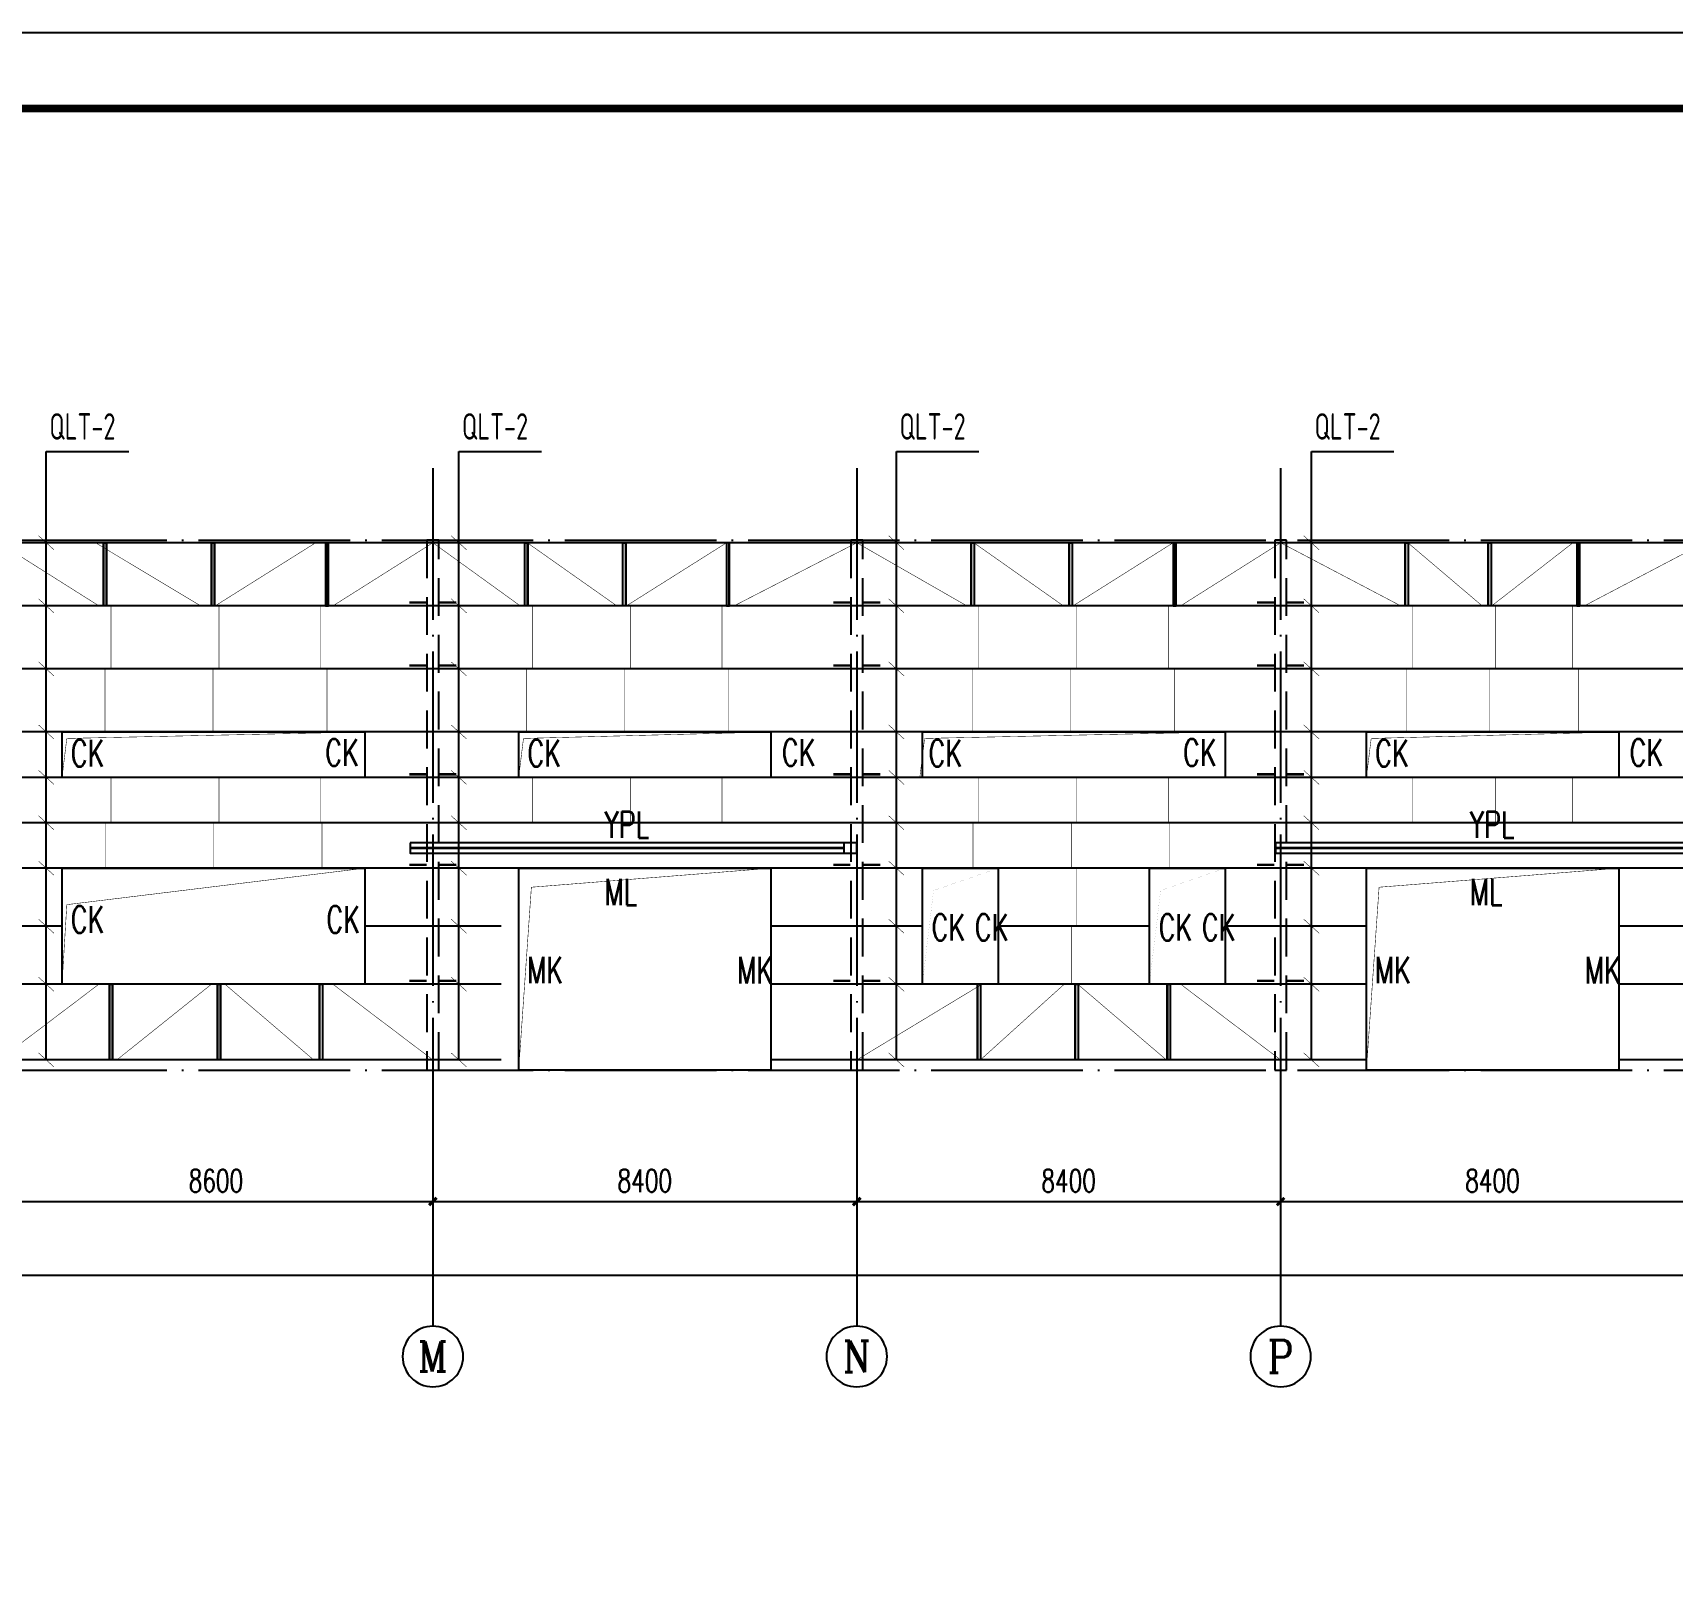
# Model space of a CAD drawing. Extents: x 899043 to 2598688, y -137197 to 211789.
# Drawn here: x 1908348 to 1940838, y 99763 to 130135 of the extents above; entities that cross this region are included whole.
import ezdxf
from ezdxf.enums import TextEntityAlignment as Align

# ---------------------------------------------------------------- set-up
doc = ezdxf.new("R2010")
doc.units = 0
doc.header["$LTSCALE"] = 1500
doc.header["$MEASUREMENT"] = 0
doc.linetypes.add('DASHED', pattern=[0.75, 0.5, -0.25])
doc.linetypes.add('DOTE', pattern=[2.42, 2, -0.2, 0.02, -0.2])
for name, color, linetype in [('00-tk', 151, 'Continuous'), ('AXIS', 3, 'Continuous'), ('AXIS_TEXT', 7, 'Continuous'), ('Boltx', 252, 'DASHED'), ('DIM', 3, 'Continuous'), ('GROUND', 253, 'Continuous'), ('PUB_TEXT', 7, 'Continuous'), ('TDB_文字', 7, 'Continuous'), ('THIN', 7, 'Continuous'), ('WINDOW', 4, 'Continuous')]:
    doc.layers.add(name, color=color, linetype=linetype)
doc.layers.add('钢板标注', color=9, linetype='Continuous', lineweight=18)
doc.styles.add('_TCH_AXIS', font='COMPLEX', dxfattribs={"bigfont": 'GBCBIG'})
doc.styles.add('_TCH_DIM', font='SIMPLEX', dxfattribs={"bigfont": 'GBCBIG'})
doc.styles.add('_TCH_DIM_T3', font='SIMPLEX', dxfattribs={"width": 0.705882, "bigfont": 'GBCBIG'})
doc.styles.add('COMPLEX', font='COMPLEX')
doc.styles.add('TSSD_Dimension', font='Tssdeng.shx', dxfattribs={"width": 0.7, "bigfont": 'hztxt.shx'})
doc.styles.add('TSSD_Label', font='Tssdeng.shx', dxfattribs={"width": 0.7, "bigfont": 'hztxt.shx'})
doc.dimstyles.new('_TCH_ARCH&&150', dxfattribs={"dimtxt": 446.25, "dimasz": 150, "dimexe": 375, "dimexo": 450, "dimgap": 189.375, "dimtad": 1, "dimdec": 0, "dimzin": 0, "dimdsep": 46, "dimtxsty": '_TCH_DIM_T3', "dimblk": 'ARCHTICK', "dimcen": 0.09, "dimclrt": 7, "dimazin": 2, "dimtfac": 1, "dimtdec": 0, "dimtix": 1, "dimtmove": 2, "dimatfit": 3, "dimfxl": 0, "dimtolj": 1, "dimtzin": 0, "dimarcsym": 0})
doc.dimstyles.new('TSSD_150_150', dxfattribs={"dimtxt": 525, "dimasz": 150, "dimexe": 150, "dimexo": 375, "dimgap": 150, "dimtad": 1, "dimdec": 0, "dimzin": 0, "dimdsep": 46, "dimtxsty": 'TSSD_Dimension', "dimblk": 'ARCHTICK', "dimblk1": 'ARCHTICK', "dimblk2": 'ARCHTICK', "dimcen": 0, "dimdle": 150, "dimclrt": 7, "dimadec": 0, "dimazin": 0, "dimtfac": 1, "dimtdec": 0, "dimtix": 1, "dimtmove": 2, "dimatfit": 3, "dimfxl": 0, "dimtolj": 1, "dimtzin": 0, "dimarcsym": 0})

# ---------------------------------------------------------------- blocks, each defined once
blk = doc.blocks.new('_ArchTick')
at = {"color": 0, "linetype": 'ByBlock', "const_width": 0.4}
blk.add_lwpolyline([(-0.5, -0.5), (0.5, 0.5)], dxfattribs=at)
blk = doc.blocks.new('*D353')
at = {"layer": 'AXIS', "color": 0, "lineweight": -2}
for p, q in [((1907677, 109057), (1907677, 106595)), ((1916277, 109057), (1916277, 106595)), ((1907677, 106970), (1916277, 106970))]:
    blk.add_line(p, q, dxfattribs=at)
at = {"layer": 'Defpoints', "color": 0}
for p in [(1907677, 109507), (1916277, 109507), (1916277, 106970)]:
    blk.add_point(p, dxfattribs=at)
at = {"layer": 'AXIS', "color": 0, "lineweight": -2, "xscale": 150, "yscale": 150, "zscale": 150, "rotation": 180}
blk.add_blockref('_ArchTick', (1907677, 106970), dxfattribs=at)
at = {"layer": 'AXIS', "color": 0, "lineweight": -2, "xscale": 150, "yscale": 150, "zscale": 150}
blk.add_blockref('_ArchTick', (1916277, 106970), dxfattribs=at)
at = {"layer": 'AXIS', "color": 7, "insert": (1911977, 107382), "char_height": 446.2, "attachment_point": 5, "style": '_TCH_DIM_T3'}
blk.add_mtext('\\A1;8600', dxfattribs=at)
blk = doc.blocks.new('*D354')
at = {"layer": 'AXIS', "color": 0, "lineweight": -2}
for p, q in [((1916277, 109057), (1916277, 106595)), ((1924677, 109057), (1924677, 106595)), ((1916277, 106970), (1924677, 106970))]:
    blk.add_line(p, q, dxfattribs=at)
at = {"layer": 'Defpoints', "color": 0}
for p in [(1916277, 109507), (1924677, 109507), (1924677, 106970)]:
    blk.add_point(p, dxfattribs=at)
at = {"layer": 'AXIS', "color": 0, "lineweight": -2, "xscale": 150, "yscale": 150, "zscale": 150, "rotation": 180}
blk.add_blockref('_ArchTick', (1916277, 106970), dxfattribs=at)
at = {"layer": 'AXIS', "color": 0, "lineweight": -2, "xscale": 150, "yscale": 150, "zscale": 150}
blk.add_blockref('_ArchTick', (1924677, 106970), dxfattribs=at)
at = {"layer": 'AXIS', "color": 7, "insert": (1920477, 107382), "char_height": 446.2, "attachment_point": 5, "style": '_TCH_DIM_T3'}
blk.add_mtext('\\A1;8400', dxfattribs=at)
blk = doc.blocks.new('*D355')
at = {"layer": 'AXIS', "color": 0, "lineweight": -2}
for p, q in [((1924677, 109057), (1924677, 106595)), ((1933077, 109057), (1933077, 106595)), ((1924677, 106970), (1933077, 106970))]:
    blk.add_line(p, q, dxfattribs=at)
at = {"layer": 'Defpoints', "color": 0}
for p in [(1924677, 109507), (1933077, 109507), (1933077, 106970)]:
    blk.add_point(p, dxfattribs=at)
at = {"layer": 'AXIS', "color": 0, "lineweight": -2, "xscale": 150, "yscale": 150, "zscale": 150, "rotation": 180}
blk.add_blockref('_ArchTick', (1924677, 106970), dxfattribs=at)
at = {"layer": 'AXIS', "color": 0, "lineweight": -2, "xscale": 150, "yscale": 150, "zscale": 150}
blk.add_blockref('_ArchTick', (1933077, 106970), dxfattribs=at)
at = {"layer": 'AXIS', "color": 7, "insert": (1928877, 107382), "char_height": 446.2, "attachment_point": 5, "style": '_TCH_DIM_T3'}
blk.add_mtext('\\A1;8400', dxfattribs=at)
blk = doc.blocks.new('*D356')
at = {"layer": 'AXIS', "color": 0, "lineweight": -2}
for p, q in [((1933077, 109057), (1933077, 106595)), ((1941477, 109057), (1941477, 106595)), ((1933077, 106970), (1941477, 106970))]:
    blk.add_line(p, q, dxfattribs=at)
at = {"layer": 'Defpoints', "color": 0}
for p in [(1933077, 109507), (1941477, 109507), (1941477, 106970)]:
    blk.add_point(p, dxfattribs=at)
at = {"layer": 'AXIS', "color": 0, "lineweight": -2, "xscale": 150, "yscale": 150, "zscale": 150, "rotation": 180}
blk.add_blockref('_ArchTick', (1933077, 106970), dxfattribs=at)
at = {"layer": 'AXIS', "color": 0, "lineweight": -2, "xscale": 150, "yscale": 150, "zscale": 150}
blk.add_blockref('_ArchTick', (1941477, 106970), dxfattribs=at)
at = {"layer": 'AXIS', "color": 7, "insert": (1937277, 107382), "char_height": 446.2, "attachment_point": 5, "style": '_TCH_DIM_T3'}
blk.add_mtext('\\A1;8400', dxfattribs=at)
blk = doc.blocks.new('_AXISO')
blk.add_circle((0, 0), 0.5)
at = {"layer": 'AXIS_TEXT', "style": 'COMPLEX', "width": 1.041667}
blk.add_attdef('A', text='', height=0.56, dxfattribs=at).set_placement((-0.25, -0.28), (0.25, -0.28), align=Align.FIT)
blk = doc.blocks.new('*D343')
at = {"layer": 'Defpoints', "color": 0}
for p in [(1839127, 108716), (1949877, 108716), (1839127, 105507)]:
    blk.add_point(p, dxfattribs=at)
at = {"layer": 'DIM', "color": 0, "lineweight": -2}
for p, q in [((1839127, 108341), (1839127, 105357)), ((1949877, 108341), (1949877, 105357)), ((1950027, 105507), (1838977, 105507))]:
    blk.add_line(p, q, dxfattribs=at)
at = {"layer": 'DIM', "color": 0, "lineweight": -2, "xscale": 150, "yscale": 150, "zscale": 150, "rotation": 180}
blk.add_blockref('_ArchTick', (1839127, 105507), dxfattribs=at)
at = {"layer": 'DIM', "color": 0, "lineweight": -2, "xscale": 150, "yscale": 150, "zscale": 150}
blk.add_blockref('_ArchTick', (1949877, 105507), dxfattribs=at)
at = {"layer": 'DIM', "color": 7, "insert": (1894502, 105920), "char_height": 525, "attachment_point": 5, "style": 'TSSD_Dimension'}
blk.add_mtext('\\A1;110750', dxfattribs=at)
blk = doc.blocks.new('A$C16496DF1')
at = {"layer": '00-tk', "linetype": 'Continuous'}
blk.add_line((178350, 126150), (0, 126150), dxfattribs=at)
at = {"layer": '00-tk', "const_width": 150}
blk.add_lwpolyline([(3750, 124650), (176850, 124650), (176850, 1500), (3750, 1500)], close=True, dxfattribs=at)

msp = doc.modelspace()

# ---------------------------------------------------------------- linework, layer by layer
at = {"color": 2, "linetype": 'ByBlock'}
for p, q in [((1908614.7, 109777.6), (1908614.7, 121838.3)), ((1908614.7, 121838.3), (1910250.3, 121838.3)), ((1916792, 109777.6), (1916792, 121838.3)), ((1916792, 121838.3), (1918427.6, 121838.3)), ((1925462.9, 109777.6), (1925462.9, 121838.3)), ((1925462.9, 121838.3), (1927098.4, 121838.3)), ((1933688.2, 109777.6), (1933688.2, 121838.3)), ((1933688.2, 121838.3), (1935323.8, 121838.3)), ((1949877.5, 120027.6), (1839127.4, 120027.6)), ((1949877.5, 118777.6), (1839127.8, 118777.6)), ((1949877.5, 117527.6), (1839128.2, 117527.6)), ((1949877.5, 116277.6), (1839128.5, 116277.6)), ((1949877.5, 115377.6), (1839128.8, 115377.6)), ((1949877.5, 114477.6), (1839129, 114477.6)), ((1949877.5, 113577.6), (1839129.3, 113577.6)), ((1908927.5, 112427.6), (1905377.5, 112427.6)), ((1917627.5, 112427.6), (1914927.5, 112427.6)), ((1925977.5, 112427.6), (1922977.5, 112427.6)), ((1930477.5, 112427.6), (1927477.5, 112427.6)), ((1934777.5, 112427.6), (1931977.5, 112427.6)), ((1942777.5, 112427.6), (1939777.5, 112427.6)), ((1917627.5, 111277.6), (1907077.5, 111277.6)), ((1924377.5, 111277.6), (1922977.5, 111277.6)), ((1934777.5, 111277.6), (1924377.5, 111277.6)), ((1949877.5, 111277.6), (1939777.5, 111277.6)), ((1917627.5, 109777.6), (1907077.5, 109777.6)), ((1924377.5, 109777.6), (1922977.5, 109777.6)), ((1934777.5, 109777.6), (1924377.5, 109777.6)), ((1949877.5, 109777.6), (1939777.5, 109777.6))]:
    msp.add_line(p, q, dxfattribs=at)
at = {"color": 2, "linetype": 'ByBlock', "const_width": 10}
for points in [[(1907677.5, 120027.6), (1909657.5, 118777.6)], [(1908767.4, 119888.2), (1908462.1, 120167)], [(1909603.5, 120020.9), (1911684.5, 118770.9)], [(1909777.5, 118777.6), (1909777.5, 120027.6)], [(1911918.5, 118777.6), (1911918.5, 120027.6)], [(1913943.5, 120020.9), (1911953.1, 118770.9)], [(1914177.5, 118777.6), (1914177.5, 120027.6)], [(1916277.5, 120027.6), (1914297.5, 118777.6)], [(1916277.5, 120027.6), (1918007.5, 118777.6)], [(1916944.6, 119888.2), (1916639.3, 120167)], [(1918127.5, 118777.6), (1918127.5, 120027.6)], [(1918157.5, 120020.9), (1919921.5, 118777.6)], [(1920068.5, 118777.6), (1920068.5, 120027.6)], [(1922097.5, 120027.6), (1920103.1, 118770.9)], [(1922127.5, 118777.6), (1922127.5, 120027.6)], [(1924677.5, 120027.6), (1922247.5, 118777.6)], [(1924677.5, 120027.6), (1926857.5, 118777.6)], [(1925615.5, 119888.2), (1925310.2, 120167)], [(1926977.5, 118777.6), (1926977.5, 120027.6)], [(1927007.5, 120020.9), (1928771.5, 118777.6)], [(1928918.5, 118777.6), (1928918.5, 120027.6)], [(1930947.5, 120027.6), (1928953.1, 118770.9)], [(1930977.5, 118777.6), (1930977.5, 120027.6)], [(1933077.5, 120027.6), (1931097.5, 118777.6)], [(1933077.5, 120027.6), (1935457.5, 118777.6)], [(1933840.8, 119888.2), (1933535.5, 120167)], [(1935577.5, 118777.6), (1935577.5, 120027.6)], [(1935607.5, 120020.9), (1937071.5, 118777.6)], [(1937218.5, 118777.6), (1937218.5, 120027.6)], [(1938871.3, 120027.6), (1937253.1, 118770.9)], [(1938977.5, 118777.6), (1938977.5, 120027.6)], [(1941477.5, 120027.6), (1939097.5, 118777.6)], [(1908767.4, 118638.2), (1908462.1, 118917)], [(1916944.6, 118638.2), (1916639.3, 118917)], [(1925615.5, 118638.2), (1925310.2, 118917)], [(1933840.8, 118638.2), (1933535.5, 118917)], [(1909897.5, 117527.6), (1909897.5, 118777.6)], [(1912038.5, 117527.6), (1912038.5, 118777.6)], [(1914057.5, 117527.6), (1914057.5, 118777.6)], [(1918247.5, 117527.6), (1918247.5, 118777.6)], [(1920188.5, 117527.6), (1920188.5, 118777.6)], [(1922007.5, 117527.6), (1922007.5, 118777.6)], [(1927097.5, 117527.6), (1927097.5, 118777.6)], [(1929038.5, 117527.6), (1929038.5, 118777.6)], [(1930857.5, 117527.6), (1930857.5, 118777.6)], [(1935697.5, 117527.6), (1935697.5, 118777.6)], [(1937338.5, 117527.6), (1937338.5, 118777.6)], [(1938857.5, 117527.6), (1938857.5, 118777.6)], [(1908767.4, 117388.2), (1908462.1, 117667)], [(1916944.6, 117388.2), (1916639.3, 117667)], [(1925615.5, 117388.2), (1925310.2, 117667)], [(1933840.8, 117388.2), (1933535.5, 117667)], [(1909777.5, 116277.6), (1909777.5, 117527.6)], [(1911918.5, 116277.6), (1911918.5, 117527.6)], [(1914177.5, 116277.6), (1914177.5, 117527.6)], [(1918127.5, 116277.6), (1918127.5, 117527.6)], [(1920068.5, 116277.6), (1920068.5, 117527.6)], [(1922127.5, 116277.6), (1922127.5, 117527.6)], [(1926977.5, 116277.6), (1926977.5, 117527.6)], [(1928918.5, 116277.6), (1928918.5, 117527.6)], [(1930977.5, 116277.6), (1930977.5, 117527.6)], [(1935577.5, 116277.6), (1935577.5, 117527.6)], [(1937218.5, 116277.6), (1937218.5, 117527.6)], [(1938977.5, 116277.6), (1938977.5, 117527.6)], [(1908767.4, 116138.2), (1908462.1, 116417)], [(1916944.6, 116138.2), (1916639.3, 116417)], [(1925615.5, 116138.2), (1925310.2, 116417)], [(1933840.8, 116138.2), (1933535.5, 116417)], [(1908767.4, 115238.2), (1908462.1, 115517)], [(1909897.5, 114477.6), (1909897.5, 115377.6)], [(1912038.5, 114477.6), (1912038.5, 115377.6)], [(1914057.5, 114477.6), (1914057.5, 115377.6)], [(1916944.6, 115238.2), (1916639.3, 115517)], [(1918247.5, 114477.6), (1918247.5, 115377.6)], [(1920188.5, 114477.6), (1920188.5, 115377.6)], [(1922007.5, 114477.6), (1922007.5, 115377.6)], [(1925615.5, 115238.2), (1925310.2, 115517)], [(1927097.5, 114477.6), (1927097.5, 115377.6)], [(1929038.5, 114477.6), (1929038.5, 115377.6)], [(1930857.5, 114477.6), (1930857.5, 115377.6)], [(1933840.8, 115238.2), (1933535.5, 115517)], [(1935697.5, 114477.6), (1935697.5, 115377.6)], [(1937338.5, 114477.6), (1937338.5, 115377.6)], [(1938857.5, 114477.6), (1938857.5, 115377.6)], [(1908767.4, 114338.2), (1908462.1, 114617)], [(1909781.5, 113577.6), (1909781.5, 114477.6)], [(1911928.5, 113577.6), (1911928.5, 114477.6)], [(1914080.5, 113577.6), (1914080.5, 114477.6)], [(1916944.6, 114338.2), (1916639.3, 114617)], [(1925615.5, 114338.2), (1925310.2, 114617)], [(1926981.5, 113577.6), (1926981.5, 114477.6)], [(1928928.5, 113577.6), (1928928.5, 114477.6)], [(1930880.5, 113577.6), (1930880.5, 114477.6)], [(1933840.8, 114338.2), (1933535.5, 114617)], [(1908767.4, 113438.2), (1908462.1, 113717)], [(1916944.6, 113438.2), (1916639.3, 113717)], [(1925615.5, 113438.2), (1925310.2, 113717)], [(1933840.8, 113438.2), (1933535.5, 113717)], [(1929038.5, 112427.6), (1929038.5, 113577.6)], [(1908767.4, 112288.2), (1908462.1, 112567)], [(1916944.6, 112288.2), (1916639.3, 112567)], [(1925615.5, 112288.2), (1925310.2, 112567)], [(1928928.5, 111277.6), (1928928.5, 112427.6)], [(1933840.8, 112288.2), (1933535.5, 112567)], [(1907677.5, 109777.6), (1909657.5, 111277.6)], [(1908767.4, 111138.2), (1908462.1, 111417)], [(1909897.5, 109777.6), (1909897.5, 111277.6)], [(1910013.4, 109777.6), (1911888.5, 111277.6)], [(1912038.5, 109777.6), (1912038.5, 111277.6)], [(1913914.7, 109777.6), (1912157.1, 111277.6)], [(1914057.5, 109777.6), (1914057.5, 111277.6)], [(1916277.5, 109777.6), (1914297.5, 111277.6)], [(1916944.6, 111138.2), (1916639.3, 111417)], [(1924677.5, 109777.6), (1927157.5, 111277.6)], [(1925615.5, 111138.2), (1925310.2, 111417)], [(1927097.5, 109777.6), (1927097.5, 111277.6)], [(1927127.5, 109777.6), (1928788.5, 111277.6)], [(1929038.5, 109777.6), (1929038.5, 111277.6)], [(1930814.7, 109777.6), (1929057.1, 111277.6)], [(1930857.5, 109777.6), (1930857.5, 111277.6)], [(1933077.5, 109777.6), (1931097.5, 111277.6)], [(1933840.8, 111138.2), (1933535.5, 111417)], [(1908767.4, 109638.2), (1908462.1, 109917)], [(1916944.6, 109638.2), (1916639.3, 109917)], [(1925615.5, 109638.2), (1925310.2, 109917)], [(1933840.8, 109638.2), (1933535.5, 109917)]]:
    msp.add_lwpolyline(points, dxfattribs=at)
at = {"color": 2, "linetype": 'ByBlock'}
for points in [[(1909747.5, 118777.6), (1909747.5, 120027.6), (1909807.5, 120027.6), (1909807.5, 118777.6)], [(1911888.5, 118777.6), (1911888.5, 120027.6), (1911948.5, 120027.6), (1911948.5, 118777.6)], [(1914207.5, 118777.6), (1914207.5, 120027.6), (1914147.5, 120027.6), (1914147.5, 118777.6)], [(1918097.5, 118777.6), (1918097.5, 120027.6), (1918157.5, 120027.6), (1918157.5, 118777.6)], [(1920038.5, 118777.6), (1920038.5, 120027.6), (1920098.5, 120027.6), (1920098.5, 118777.6)], [(1922157.5, 118777.6), (1922157.5, 120027.6), (1922097.5, 120027.6), (1922097.5, 118777.6)], [(1926947.5, 118777.6), (1926947.5, 120027.6), (1927007.5, 120027.6), (1927007.5, 118777.6)], [(1928888.5, 118777.6), (1928888.5, 120027.6), (1928948.5, 120027.6), (1928948.5, 118777.6)], [(1931007.5, 118777.6), (1931007.5, 120027.6), (1930947.5, 120027.6), (1930947.5, 118777.6)], [(1935547.5, 118777.6), (1935547.5, 120027.6), (1935607.5, 120027.6), (1935607.5, 118777.6)], [(1937188.5, 118777.6), (1937188.5, 120027.6), (1937248.5, 120027.6), (1937248.5, 118777.6)], [(1939007.5, 118777.6), (1939007.5, 120027.6), (1938947.5, 120027.6), (1938947.5, 118777.6)], [(1909867.5, 109777.6), (1909867.5, 111277.6), (1909927.5, 111277.6), (1909927.5, 109777.6)], [(1912008.5, 109777.6), (1912008.5, 111277.6), (1912068.5, 111277.6), (1912068.5, 109777.6)], [(1914027.5, 109777.6), (1914027.5, 111277.6), (1914087.5, 111277.6), (1914087.5, 109777.6)], [(1927067.5, 109777.6), (1927067.5, 111277.6), (1927127.5, 111277.6), (1927127.5, 109777.6)], [(1929008.5, 109777.6), (1929008.5, 111277.6), (1929068.5, 111277.6), (1929068.5, 109777.6)], [(1930827.5, 109777.6), (1930827.5, 111277.6), (1930887.5, 111277.6), (1930887.5, 109777.6)]]:
    msp.add_lwpolyline(points, close=True, dxfattribs=at)
at = {"linetype": 'ByBlock', "const_width": 10}
for points in [[(1908927.5, 115377.6), (1909022.3, 116149.3), (1914927.5, 116277.6)], [(1917977.5, 115377.6), (1918072.3, 116149.3), (1922977.5, 116277.6)], [(1925927.5, 115377.6), (1926022.3, 116149.3), (1931927.5, 116277.6)], [(1934777.5, 115377.6), (1934872.3, 116149.3), (1939777.5, 116277.6)], [(1908927.5, 111277.6), (1909022.3, 112854.8), (1914927.5, 113577.6)], [(1917977.5, 109577.6), (1918229.1, 113200.4), (1922977.5, 113577.6)], [(1934777.5, 109577.6), (1935029.1, 113200.4), (1939777.5, 113577.6)]]:
    msp.add_lwpolyline(points, dxfattribs=at)
at = {"layer": 'AXIS', "color": 253, "linetype": 'DOTE'}
for p, q in [((1916277.5, 121502.9), (1916277.5, 108036.8)), ((1924677.5, 121502.9), (1924677.5, 108036.8)), ((1933077.5, 121502.9), (1933077.5, 108715.8)), ((1835405, 120077.6), (1954751.4, 120077.6)), ((1835405, 109577.6), (1954751.4, 109577.6))]:
    msp.add_line(p, q, dxfattribs=at)
at = {"layer": 'AXIS'}
for p, q in [((1916277.5, 108036.8), (1916277.5, 104499.3)), ((1924677.5, 108036.8), (1924677.5, 104499.3)), ((1933077.5, 108036.8), (1933077.5, 104499.3))]:
    msp.add_line(p, q, dxfattribs=at)
at = {"layer": 'Boltx', "color": 4}
for points in [[(1916160, 120077.6), (1916160, 109577.6), (1916395, 109577.6), (1916395, 120077.6)], [(1924560, 120077.6), (1924560, 109577.6), (1924795, 109577.6), (1924795, 120077.6)], [(1932960, 120077.6), (1932960, 109577.6), (1933195, 109577.6), (1933195, 120077.6)]]:
    msp.add_lwpolyline(points, close=True, dxfattribs=at)
at = {"layer": 'GROUND'}
for points in [[(1915827.5, 114077.6), (1915827.5, 113877.6), (1924427.5, 113877.6), (1924427.5, 114077.6), (1915827.5, 114077.6)], [(1916277.5, 114077.6), (1916277.5, 113877.6), (1924677.5, 113877.6), (1924677.5, 114077.6), (1916277.5, 114077.6)], [(1932977.5, 114077.6), (1932977.5, 113877.6), (1941577.5, 113877.6), (1941577.5, 114077.6), (1932977.5, 114077.6)], [(1933077.5, 114077.6), (1933077.5, 113877.6), (1941477.5, 113877.6), (1941477.5, 114077.6), (1933077.5, 114077.6)]]:
    msp.add_lwpolyline(points, dxfattribs=at)
at = {"layer": 'TDB_文字', "color": 4, "linetype": 'ByBlock'}
for points, const_width in [([(1915827.5, 113977.6), (1924427.5, 113977.6)], 50), ([(1932977.5, 113977.6), (1941577.5, 113977.6)], 50), ([(1925977.5, 111277.6), (1926199, 113134.9), (1927477.5, 113577.6)], 1), ([(1930477.5, 111277.6), (1930699, 113134.9), (1931977.5, 113577.6)], 1)]:
    msp.add_lwpolyline(points, dxfattribs=dict(at, const_width=const_width))
at = {"layer": 'WINDOW', "linetype": 'ByBlock', "const_width": 50}
for points in [[(1915812.2, 118843.7), (1916152, 118843.7)], [(1916402, 118843.9), (1916741.8, 118843.9)], [(1924212.2, 118843.7), (1924552, 118843.7)], [(1924802, 118843.9), (1925141.8, 118843.9)], [(1932612.2, 118843.7), (1932952, 118843.7)], [(1933202, 118843.9), (1933541.8, 118843.9)], [(1915812.2, 117593.7), (1916152, 117593.7)], [(1916402, 117593.9), (1916741.8, 117593.9)], [(1924212.2, 117593.7), (1924552, 117593.7)], [(1924802, 117593.9), (1925141.8, 117593.9)], [(1932612.2, 117593.7), (1932952, 117593.7)], [(1933202, 117593.9), (1933541.8, 117593.9)], [(1915812.2, 115438.6), (1916152, 115438.6)], [(1916402, 115438.7), (1916741.8, 115438.7)], [(1924212.2, 115438.6), (1924552, 115438.6)], [(1924802, 115438.7), (1925141.8, 115438.7)], [(1932612.2, 115438.6), (1932952, 115438.6)], [(1933202, 115438.7), (1933541.8, 115438.7)], [(1915812.2, 113643.7), (1916152, 113643.7)], [(1916402, 113643.9), (1916741.8, 113643.9)], [(1924212.2, 113643.7), (1924552, 113643.7)], [(1924802, 113643.9), (1925141.8, 113643.9)], [(1932612.2, 113643.7), (1932952, 113643.7)], [(1933202, 113643.9), (1933541.8, 113643.9)], [(1915812.2, 111343.7), (1916152, 111343.7)], [(1916402, 111343.9), (1916741.8, 111343.9)], [(1924212.2, 111343.7), (1924552, 111343.7)], [(1924802, 111343.9), (1925141.8, 111343.9)], [(1932612.2, 111343.7), (1932952, 111343.7)], [(1933202, 111343.9), (1933541.8, 111343.9)]]:
    msp.add_lwpolyline(points, dxfattribs=at)
at = {"layer": 'WINDOW'}
for points in [[(1914927.5, 115377.6), (1908927.5, 115377.6), (1908927.5, 116277.6), (1914927.5, 116277.6)], [(1922977.5, 115377.6), (1917977.5, 115377.6), (1917977.5, 116277.6), (1922977.5, 116277.6)], [(1931977.5, 115377.6), (1925977.5, 115377.6), (1925977.5, 116277.6), (1931977.5, 116277.6)], [(1939777.5, 115377.6), (1934777.5, 115377.6), (1934777.5, 116277.6), (1939777.5, 116277.6)], [(1914927.5, 111277.6), (1908927.5, 111277.6), (1908927.5, 113577.6), (1914927.5, 113577.6)], [(1922977.5, 109577.6), (1917977.5, 109577.6), (1917977.5, 113577.6), (1922977.5, 113577.6)], [(1927477.5, 111277.6), (1925977.5, 111277.6), (1925977.5, 113577.6), (1927477.5, 113577.6)], [(1931977.5, 111277.6), (1930477.5, 111277.6), (1930477.5, 113577.6), (1931977.5, 113577.6)], [(1939777.5, 109577.6), (1934777.5, 109577.6), (1934777.5, 113577.6), (1939777.5, 113577.6)]]:
    msp.add_lwpolyline(points, close=True, dxfattribs=at)

# ---------------------------------------------------------------- block references
at = {"layer": 'AXIS'}
ref = msp.add_blockref('_AXISO', (1916277.5, 103899.3), dxfattribs=dict(at, xscale=-1200, yscale=1200, zscale=1200))
ref.add_attrib('A', 'M', dxfattribs={"layer": 'AXIS_TEXT', "height": 594, "style": '_TCH_AXIS'}).set_placement((1915980.5, 103602.3), (1916574.5, 103602.3), align=Align.FIT)
ref = msp.add_blockref('_AXISO', (1924677.5, 103899.3), dxfattribs=dict(at, xscale=-1200, yscale=1200, zscale=1200))
ref.add_attrib('A', 'N', dxfattribs={"layer": 'AXIS_TEXT', "height": 622.9, "style": '_TCH_AXIS'}).set_placement((1924395.7, 103587.8), (1924959.3, 103587.8), align=Align.FIT)
ref = msp.add_blockref('_AXISO', (1933077.5, 103899.3), dxfattribs=dict(at, xscale=-1200, yscale=1200, zscale=1200))
ref.add_attrib('A', 'P', dxfattribs={"layer": 'AXIS_TEXT', "height": 652.9, "style": '_TCH_AXIS'}).set_placement((1932813.2, 103572.8), (1933341.8, 103572.8), align=Align.FIT)
at = {"layer": '钢板标注', "color": 2, "linetype": 'ByBlock'}
msp.add_blockref('A$C16496DF1', (1825083.5, 3985.4), dxfattribs=at)

# ---------------------------------------------------------------- texts
at = {"layer": 'PUB_TEXT', "style": '_TCH_DIM', "width": 0.705882}
for s, p in [('CK', (1909100.2, 115593.7)), ('CK', (1914143.6, 115606.7)), ('CK', (1918150.2, 115593.7)), ('CK', (1923193.6, 115606.7)), ('CK', (1926100.2, 115593.7)), ('CK', (1931143.6, 115606.7)), ('CK', (1934950.2, 115593.7)), ('CK', (1939993.6, 115606.7)), ('YPL', (1919674.8, 114179.2)), ('YPL', (1936824.8, 114179.2)), ('ML', (1919674.8, 112844.2)), ('ML', (1936824.8, 112844.2)), ('CK', (1909100.2, 112299.2)), ('CK', (1914166.2, 112299.2)), ('CK', (1926159.9, 112142.6)), ('CK', (1927015.9, 112142.6)), ('CK', (1930659.9, 112142.6)), ('CK', (1931515.9, 112142.6)), ('MK', (1918141.8, 111296.6)), ('MK', (1922303.9, 111292.6)), ('MK', (1934941.8, 111296.6)), ('MK', (1939103.9, 111292.6))]:
    msp.add_text(s, height=525, dxfattribs=at).set_placement(p)
at = {"layer": 'THIN', "style": 'TSSD_Label', "width": 0.7}
for p in [(1909987.8, 121913.3), (1918165, 121913.3), (1926835.9, 121913.3), (1935061.3, 121913.3)]:
    msp.add_text('QLT-2', height=525, dxfattribs=at).set_placement(p, align=Align.BOTTOM_RIGHT)

# ---------------------------------------------------------------- dimensions: what is measured, and where the dimension line sits
at = {"layer": 'AXIS'}
for p1, p2, picture, middle in [((1907677.5, 109507.4), (1916277.5, 109507.4), '*D353', (1911977.5, 107382.4)), ((1916277.5, 109507.4), (1924677.5, 109507.4), '*D354', (1920477.5, 107382.4)), ((1924677.5, 109507.4), (1933077.5, 109507.4), '*D355', (1928877.5, 107382.4)), ((1933077.5, 109507.4), (1941477.5, 109507.4), '*D356', (1937277.5, 107382.4))]:
    dim = msp.add_aligned_dim(p1=p1, p2=p2, distance=-2537.5, dimstyle='_TCH_ARCH&&150', dxfattribs=at)
    dim.commit()
    dim.dimension.update_dxf_attribs({"geometry": picture, "text_midpoint": middle})
at = {"layer": 'DIM'}
dim = msp.add_linear_dim(base=(1839127.5, 105507.2), p1=(1949877.5, 108715.8), p2=(1839127.5, 108715.8), angle=180, dimstyle='TSSD_150_150', dxfattribs=at)
dim.commit()
dim.dimension.update_dxf_attribs({"geometry": '*D343', "text_midpoint": (1894502.5, 105919.7)})

doc.saveas('drawing.dxf')
